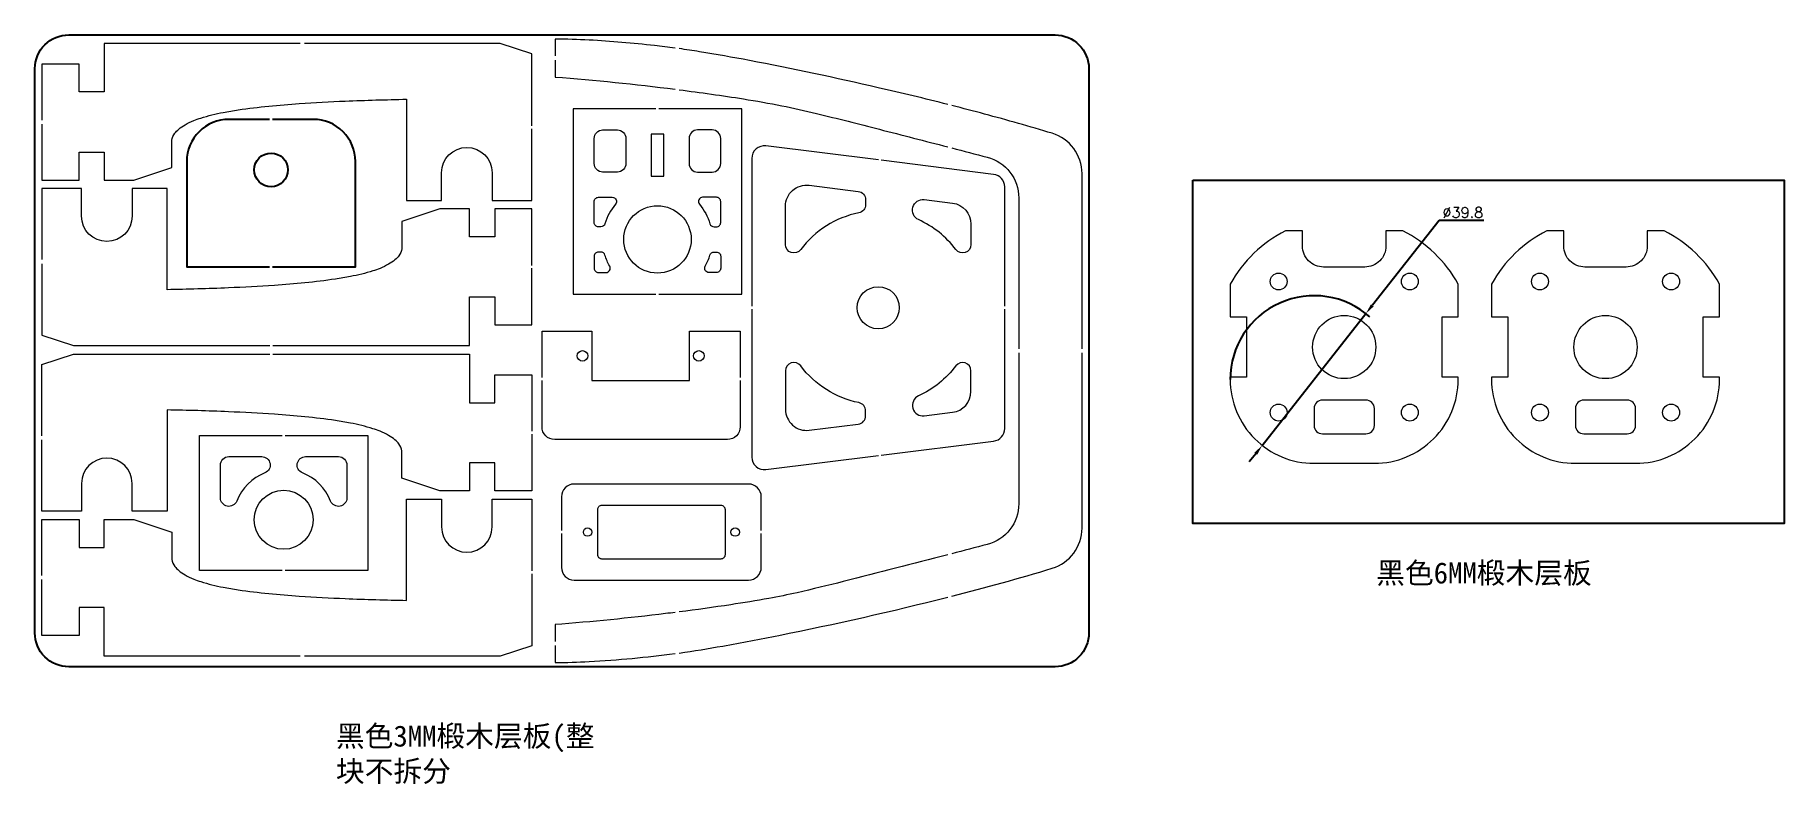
# Model space of a CAD drawing. Header units: millimetres. Extents: x 1869 to 2284, y 1007 to 1185.
import ezdxf

# ---------------------------------------------------------------- set-up
doc = ezdxf.new("R2010")
doc.units = ezdxf.units.MM
doc.layers.add('4', color=7, linetype='Continuous', true_color=0xffffff)
doc.layers.add('6标注层', color=3, linetype='Continuous', lineweight=25)
doc.styles.get("Standard").update_dxf_attribs({"font": 'txt', "bigfont": 'gbcbig.shx'})
doc.dimstyles.new('ISO-25', dxfattribs={"dimtxt": 2.5, "dimasz": 2.5, "dimexe": 1.25, "dimexo": 0, "dimtad": 1, "dimtoh": 1, "dimdsep": 46, "dimtxsty": 'Standard', "dimcen": 2.5, "dimadec": 0, "dimazin": 0, "dimtfac": 1, "dimtmove": 0, "dimatfit": 3, "dimfxl": 1, "dimarcsym": 0})

# ---------------------------------------------------------------- blocks, each defined once
blk = doc.blocks.new('*D1')
at = {"layer": '6标注层', "color": 0, "lineweight": -2}
for p, q in [((2201.8, 1140.56), (2185.97, 1120.4)), ((2212.43, 1140.56), (2201.8, 1140.56)), ((2159.84, 1087.13), (2184.42, 1118.43)), ((2158.3, 1085.16), (2156.75, 1083.2))]:
    blk.add_line(p, q, dxfattribs=at)
blk.add_arc((2172.13, 1102.78), 19.9, 48.2594, 180, dxfattribs=at)
at = {"layer": '6标注层', "color": 0}
for points in [[(2185.64, 1120.66), (2186.29, 1120.14), (2184.42, 1118.43)], [(2157.97, 1085.42), (2158.63, 1084.91), (2159.84, 1087.13)]]:
    blk.add_solid(points, dxfattribs=at)
at = {"layer": 'Defpoints', "color": 0}
for p in [(2184.42, 1118.43), (2159.84, 1087.13)]:
    blk.add_point(p, dxfattribs=at)
at = {"layer": '6标注层', "color": 0, "insert": (2207.43, 1142.44), "char_height": 2.5, "attachment_point": 5}
blk.add_mtext('∅39.8', dxfattribs=at)

msp = doc.modelspace()

# ---------------------------------------------------------------- linework, layer by layer
at = {"color": 0, "linetype": 'Continuous', "lineweight": 18}
for points in [[(2020.533, 1181.479, 0.0060368), (2015.675, 1182.069, 0.0146899), (2000.173, 1183.367, 0.0127611), (1992.082, 1183.594), (1992.082, 1179.594)], [(1992.082, 1178.594), (1992.082, 1174.594, -0.0125217), (2020.533, 1171.703)], [(2085.218, 1168.084, 0.0058041), (2068.762, 1172.063, 0.0096434), (2038.166, 1178.52, 0.0066088), (2026.33, 1180.617, 0.0059859), (2021.533, 1181.342)], [(2021.533, 1171.575, -0.0067339), (2036.759, 1169.405, -0.0088079), (2045.902, 1167.779, -0.0096611), (2054.132, 1165.936, -0.0038869), (2069.018, 1162.191, -0.0008485), (2085.218, 1158.014, -0.0008485)], [(2117.082, 1110.089), (2117.082, 1151.668, 0.3300016), (2109.997, 1161.233, 0.0083861), (2093.952, 1165.807, 0.0027403), (2086.218, 1167.829)], [(2086.218, 1157.754, -0.0004388), (2094.589, 1155.571, -0.3417977), (2102.082, 1145.891), (2102.082, 1110.089)], [(2102.082, 1109.089), (2102.082, 1073.287, -0.3417977), (2094.589, 1063.607, -0.0004388), (2086.218, 1061.423)], [(2086.218, 1051.348, 0.0108773), (2109.997, 1057.944, 0.3300016), (2117.082, 1067.51), (2117.082, 1109.089)], [(2040.998, 1066.901), (2040.998, 1074.951, 0.4142136), (2037.997, 1077.951), (1996.597, 1077.95, 0.4142136), (1993.598, 1074.95), (1993.598, 1066.9)], [(1993.598, 1066.2), (1993.598, 1058.15, 0.4142136), (1996.598, 1055.15), (2037.998, 1055.151, 0.4142136), (2040.998, 1058.151), (2040.998, 1066.201)], [(2085.218, 1061.164, -0.0012967), (2060.457, 1054.803, -0.0066332), (2049.477, 1052.159, -0.0103226), (2042.819, 1050.81, -0.0074702), (2033.786, 1049.307, -0.0060689), (2021.533, 1047.597)], [(2021.533, 1037.836, 0.0000033), (2021.536, 1037.836, 0.0092134), (2031.859, 1039.5, 0.0055191), (2045.131, 1042.017, 0.0123084), (2085.218, 1051.094, 0.0123084)], [(2020.533, 1047.471, -0.0010957), (2018.316, 1047.198, -0.0110115), (1992.082, 1044.584), (1992.082, 1040.584)], [(1992.082, 1039.584), (1992.082, 1035.584, 0.0127611), (2000.173, 1035.811, 0.0189421), (2020.533, 1037.702)]]:
    msp.add_lwpolyline(points, format="xyb", dxfattribs=at)
for points in [[(2016.02, 1167.039), (1996.37, 1167.039), (1996.37, 1123.039), (2016.02, 1123.039)], [(2016.72, 1123.039), (2036.37, 1123.039), (2036.37, 1167.039), (2016.72, 1167.039)], [(1927.352, 1057.465), (1907.702, 1057.465), (1907.702, 1089.465), (1927.352, 1089.465)], [(1928.052, 1089.465), (1947.702, 1089.465), (1947.702, 1057.465), (1928.052, 1057.465)]]:
    msp.add_lwpolyline(points, dxfattribs=at)
for points in [[(1924.361, 1164.55), (1914.711, 1164.55, 0.4142136), (1904.711, 1154.55), (1904.711, 1129.55), (1924.361, 1129.55)], [(1925.061, 1129.55), (1944.711, 1129.55), (1944.711, 1154.55, 0.4142136), (1934.711, 1164.55), (1925.061, 1164.55)]]:
    msp.add_lwpolyline(points, format="xyb")
for points in [[(2008.87, 1154.039, -0.4142136), (2006.87, 1152.039), (2003.37, 1152.039, -0.4142136), (2001.37, 1154.039), (2001.37, 1160.039, -0.4142136), (2003.37, 1162.039), (2006.87, 1162.039, -0.4142136), (2008.87, 1160.039)], [(2023.87, 1154.039, 0.4142136), (2025.87, 1152.039), (2029.37, 1152.039, 0.4142136), (2031.37, 1154.039), (2031.37, 1160.039, 0.4142136), (2029.37, 1162.039), (2025.87, 1162.039, 0.4142136), (2023.87, 1160.039)], [(2003.912, 1139.753, -0.3316777), (2002.953, 1139.039), (2002.37, 1139.039, -0.4142136), (2001.37, 1140.039), (2001.37, 1145.039, -0.4142136), (2002.37, 1146.039), (2005.646, 1146.039, -0.6370995), (2006.412, 1144.396, 0.1024743)], [(2028.828, 1139.753, 0.3316777), (2029.786, 1139.039), (2030.37, 1139.039, 0.4142136), (2031.37, 1140.039), (2031.37, 1145.039, 0.4142136), (2030.37, 1146.039), (2027.093, 1146.039, 0.6370995), (2026.327, 1144.396, -0.1024743)], [(2003.912, 1132.325, 0.3316777), (2002.953, 1133.039), (2002.37, 1133.039, 0.4142136), (2001.37, 1132.039), (2001.37, 1129.178, 0.4142136), (2002.37, 1128.178), (2004.166, 1128.178, 0.5735516), (2005.038, 1129.668, -0.0556664)], [(2028.828, 1132.325, -0.3316777), (2029.786, 1133.039), (2030.37, 1133.039, -0.4142136), (2031.37, 1132.039), (2031.37, 1129.178, -0.4142136), (2030.37, 1128.178), (2028.573, 1128.178, -0.5735516), (2027.701, 1129.668, 0.0556664)], [(1916.559, 1073.919, -0.8259001), (1912.702, 1074.661), (1912.702, 1082.465, -0.4142136), (1914.702, 1084.465), (1922.505, 1084.465, -0.8259001), (1923.248, 1080.608, 0.2053907)], [(1932.155, 1080.608, -0.8259001), (1932.898, 1084.465), (1940.702, 1084.465, -0.4142136), (1942.702, 1082.465), (1942.702, 1074.661, -0.8259001), (1938.844, 1073.919, 0.2053907)], [(2003.203, 1060.15, -0.4142136), (2002.203, 1061.15), (2002.203, 1071.95, -0.4142136), (2003.203, 1072.95), (2031.393, 1072.951, -0.4142136), (2032.393, 1071.951), (2032.393, 1061.151, -0.4142136), (2031.393, 1060.151)]]:
    msp.add_lwpolyline(points, format="xyb", close=True, dxfattribs=at)
msp.add_lwpolyline([(2017.87, 1151.039), (2017.87, 1161.039), (2014.87, 1161.039), (2014.87, 1151.039)], close=True, dxfattribs=at)
at = {"lineweight": 18}
for points in [[(2046.744, 1134.817), (2046.744, 1143.941, -0.4511461), (2052.365, 1148.902), (2063.992, 1147.448, -0.378221), (2065.744, 1145.463), (2065.744, 1144.312, -0.356394), (2064.144, 1142.353, 0.1835034), (2050.344, 1133.617, -0.7207592)], [(2078.309, 1140.734, -0.858287), (2079.659, 1145.488), (2086.365, 1144.65, -0.378221), (2090.744, 1139.688), (2090.744, 1134.817, -0.7207592), (2087.144, 1133.617, 0.1252525)], [(2046.744, 1104.817), (2046.744, 1095.694, 0.4511461), (2052.365, 1090.732), (2063.992, 1092.187, 0.378221), (2065.744, 1094.171), (2065.744, 1095.322, 0.356394), (2064.144, 1097.282, -0.1835034), (2050.344, 1106.017, 0.7207592)], [(2078.309, 1098.9, 0.858287), (2079.659, 1094.146), (2086.365, 1094.985, 0.378221), (2090.744, 1099.946), (2090.744, 1104.817, 0.7207592), (2087.144, 1106.017, -0.1252525)]]:
    msp.add_lwpolyline(points, format="xyb", close=True, dxfattribs=at)
at = {"linetype": 'Continuous', "lineweight": 18}
msp.add_lwpolyline([(1988.989, 1103.236), (1988.989, 1114.236), (2000.789, 1114.236), (2000.789, 1102.536), (2023.989, 1102.536), (2023.989, 1114.236), (2035.989, 1114.236), (2035.989, 1103.236)], dxfattribs=at)
msp.add_lwpolyline([(2035.989, 1102.536), (2035.989, 1091.536, -0.4142136), (2032.989, 1088.536), (1991.989, 1088.536, -0.4142136), (1988.989, 1091.536), (1988.989, 1102.536)], format="xyb", dxfattribs=at)
msp.add_circle((1924.711, 1152.55), 4)
at = {"color": 0, "linetype": 'Continuous', "lineweight": 18}
for centre, radius in [((2016.37, 1136.039), 8), ((1927.702, 1069.465), 7), ((1999.798, 1066.55), 1), ((2034.798, 1066.551), 1)]:
    msp.add_circle(centre, radius, dxfattribs=at)
at = {"lineweight": 18}
msp.add_circle((2068.744, 1119.817), 5, dxfattribs=at)
at = {"linetype": 'Continuous', "lineweight": 18}
for centre in [(1998.589, 1108.386), (2026.189, 1108.386)]:
    msp.add_circle(centre, 1.25, dxfattribs=at)
at = {"layer": '4', "color": 0, "linetype": 'Continuous', "lineweight": 18}
for p, q in [((2172.132, 1095.881), (2172.132, 1091.881)), ((2184.432, 1097.881), (2174.132, 1097.881)), ((2186.432, 1091.881), (2186.432, 1095.881)), ((2234.121, 1095.881), (2234.121, 1091.881)), ((2246.421, 1097.881), (2236.121, 1097.881)), ((2248.421, 1091.881), (2248.421, 1095.881)), ((2174.132, 1089.881), (2184.432, 1089.881)), ((2236.121, 1089.881), (2246.421, 1089.881))]:
    msp.add_line(p, q, dxfattribs=at)
for points in [[(1931.605, 1182.594), (1885.155, 1182.594), (1885.155, 1171.044), (1879.155, 1171.044), (1879.155, 1177.644), (1870.355, 1177.644), (1870.355, 1164.394)], [(1986.555, 1163.035), (1986.555, 1180.094), (1979.055, 1182.594), (1932.605, 1182.594)], [(1870.355, 1130.235), (1870.355, 1113.326), (1877.855, 1110.826), (1924.455, 1110.826)], [(1925.155, 1110.826), (1971.755, 1110.826), (1971.755, 1122.376), (1977.755, 1122.376), (1977.755, 1115.776), (1986.555, 1115.776), (1986.555, 1129.176)], [(1870.355, 1089.417), (1870.355, 1106.326), (1877.855, 1108.826), (1924.455, 1108.826)], [(1925.155, 1108.826), (1971.755, 1108.826), (1971.755, 1097.276), (1977.755, 1097.276), (1977.755, 1103.876), (1986.555, 1103.876), (1986.555, 1090.476)], [(1931.605, 1037.058), (1885.155, 1037.058), (1885.155, 1048.608), (1879.155, 1048.608), (1879.155, 1042.008), (1870.355, 1042.008), (1870.355, 1055.258)], [(1986.555, 1056.617), (1986.555, 1039.558), (1979.055, 1037.058), (1932.605, 1037.058)]]:
    msp.add_lwpolyline(points, dxfattribs=at)
for points in [[(1870.355, 1163.394), (1870.355, 1150.144), (1879.155, 1150.144), (1879.155, 1156.744), (1885.155, 1156.744), (1885.155, 1150.144), (1892.155, 1150.144), (1901.19, 1153.155), (1901.19, 1159.576, -0.1224078), (1901.877, 1161.24, -0.0622299), (1902.809, 1162.233, -0.0465485), (1904.308, 1163.258, -0.0327046), (1906.355, 1164.245, -0.0195152), (1908.065, 1164.864, -0.0278993), (1913.353, 1166.198, -0.0111115), (1916.94, 1166.805, -0.0126974), (1924.162, 1167.686, -0.0068152), (1931.412, 1168.289, -0.0073415), (1942.309, 1168.888, -0.0059469), (1956.855, 1169.32), (1956.855, 1145.276), (1965.155, 1145.276), (1965.155, 1151.876, -1), (1977.155, 1151.876), (1977.155, 1145.276), (1986.555, 1145.276), (1986.555, 1162.335)], [(2068.769, 1154.913), (2042.116, 1158.246, 0.4511461), (2038.744, 1155.27), (2038.744, 1120.167)], [(2098.744, 1120.167), (2098.744, 1148.516, 0.378221), (2096.116, 1151.492), (2069.464, 1154.826)], [(1986.555, 1129.876), (1986.555, 1143.276), (1977.755, 1143.276), (1977.755, 1136.676), (1971.755, 1136.676), (1971.755, 1143.276), (1964.755, 1143.276), (1955.719, 1140.264), (1955.719, 1133.844, -0.1224078), (1955.032, 1132.179, -0.0622299), (1954.1, 1131.187, -0.0465485), (1952.601, 1130.162, -0.0327046), (1950.554, 1129.174, -0.0195152), (1948.844, 1128.555, -0.0278993), (1943.556, 1127.221, -0.0111115), (1939.969, 1126.615, -0.0126974), (1932.748, 1125.733, -0.0068152), (1925.497, 1125.131, -0.0073415), (1914.6, 1124.531, -0.0059469), (1900.055, 1124.099), (1900.055, 1148.144), (1891.755, 1148.144), (1891.755, 1141.544, -1), (1879.755, 1141.544), (1879.755, 1148.144), (1870.355, 1148.144), (1870.355, 1131.235)], [(2038.744, 1119.467), (2038.744, 1084.365, 0.4511461), (2042.116, 1081.388), (2068.769, 1084.722)], [(2069.464, 1084.809), (2096.116, 1088.142, 0.378221), (2098.744, 1091.119), (2098.744, 1119.467)], [(1986.555, 1089.776), (1986.555, 1076.376), (1977.755, 1076.376), (1977.755, 1082.976), (1971.755, 1082.976), (1971.755, 1076.376), (1964.755, 1076.376), (1955.719, 1079.388), (1955.719, 1085.808, 0.1224078), (1955.032, 1087.473, 0.0622299), (1954.1, 1088.465, 0.0465485), (1952.601, 1089.49, 0.0327046), (1950.554, 1090.478, 0.0195152), (1948.844, 1091.097, 0.0278993), (1943.556, 1092.431, 0.0111115), (1939.969, 1093.037, 0.0126974), (1932.748, 1093.919, 0.0068152), (1925.497, 1094.521, 0.0073415), (1914.6, 1095.12, 0.0059469), (1900.055, 1095.553), (1900.055, 1071.508), (1891.755, 1071.508), (1891.755, 1078.108, 1), (1879.755, 1078.108), (1879.755, 1071.508), (1870.355, 1071.508), (1870.355, 1088.417)], [(1870.355, 1056.258), (1870.355, 1069.508), (1879.155, 1069.508), (1879.155, 1062.908), (1885.155, 1062.908), (1885.155, 1069.508), (1892.155, 1069.508), (1901.19, 1066.496), (1901.19, 1060.076, 0.1224078), (1901.877, 1058.411, 0.0622299), (1902.809, 1057.419, 0.0465485), (1904.308, 1056.394, 0.0327046), (1906.355, 1055.406, 0.0195152), (1908.065, 1054.787, 0.0278993), (1913.353, 1053.453, 0.0111115), (1916.94, 1052.847, 0.0126974), (1924.162, 1051.965, 0.0068152), (1931.412, 1051.363, 0.0073415), (1942.309, 1050.764, 0.0059469), (1956.855, 1050.331), (1956.855, 1074.376), (1965.155, 1074.376), (1965.155, 1067.776, 1), (1977.155, 1067.776), (1977.155, 1074.376), (1986.555, 1074.376), (1986.555, 1057.317)]]:
    msp.add_lwpolyline(points, format="xyb", dxfattribs=at)
for points in [[(2189.182, 1137.981), (2189.182, 1134.481, -0.4142136), (2184.182, 1129.481), (2174.382, 1129.481, -0.4142136), (2169.382, 1134.481), (2169.382, 1137.981, -0.011368), (2169.384, 1138.081), (2165.532, 1138.081, 0.0026389), (2165.392, 1138.08, 0.1508887), (2152.248, 1125.443, 0.0124422), (2152.232, 1124.781), (2152.232, 1117.631), (2156.082, 1117.631), (2156.082, 1103.331), (2152.232, 1103.331), (2152.232, 1102.781, 0.4142136), (2172.132, 1082.881), (2186.432, 1082.881, 0.4142136), (2206.332, 1102.781), (2206.332, 1103.331), (2202.482, 1103.331), (2202.482, 1117.631), (2206.332, 1117.631), (2206.332, 1124.781, 0.0124422), (2206.316, 1125.443, 0.1508887), (2193.172, 1138.08, 0.0026389), (2193.032, 1138.081), (2189.18, 1138.081, -0.011368)], [(2251.171, 1137.981), (2251.171, 1134.481, -0.4142136), (2246.171, 1129.481), (2236.371, 1129.481, -0.4142136), (2231.371, 1134.481), (2231.371, 1137.981, -0.011368), (2231.373, 1138.081), (2227.521, 1138.081, 0.0026389), (2227.38, 1138.08, 0.1508887), (2214.237, 1125.443, 0.0124422), (2214.221, 1124.781), (2214.221, 1117.631), (2218.071, 1117.631), (2218.071, 1103.331), (2214.221, 1103.331), (2214.221, 1102.781, 0.4142136), (2234.121, 1082.881), (2248.421, 1082.881, 0.4142136), (2268.321, 1102.781), (2268.321, 1103.331), (2264.471, 1103.331), (2264.471, 1117.631), (2268.321, 1117.631), (2268.321, 1124.781, 0.0124422), (2268.304, 1125.443, 0.1508887), (2255.161, 1138.08, 0.0026389), (2255.021, 1138.081), (2251.168, 1138.081, -0.011368)]]:
    msp.add_lwpolyline(points, format="xyb", close=True, dxfattribs=at)
for centre, radius in [((2163.726, 1126.037), 2), ((2194.838, 1126.037), 2), ((2225.714, 1126.037), 2), ((2256.827, 1126.037), 2), ((2179.282, 1110.481), 7.5), ((2241.271, 1110.481), 7.5), ((2163.726, 1094.925), 2), ((2194.838, 1094.925), 2), ((2225.714, 1094.925), 2), ((2256.827, 1094.925), 2)]:
    msp.add_circle(centre, radius, dxfattribs=at)
for centre, start, end in [((2174.132, 1095.881), 90, 180), ((2184.432, 1095.881), 0, 90), ((2236.121, 1095.881), 90, 180), ((2246.421, 1095.881), 0, 90), ((2174.132, 1091.881), 180, 270), ((2184.432, 1091.881), 270, 0), ((2236.121, 1091.881), 180, 270), ((2246.421, 1091.881), 270, 0)]:
    msp.add_arc(centre, 2, start, end, dxfattribs=at)
at = {"layer": '6标注层'}
msp.add_lwpolyline([(1868.705, 1042.589), (1868.705, 1176.589, -0.4142136), (1876.705, 1184.589), (2110.705, 1184.589, -0.4142136), (2118.705, 1176.589), (2118.705, 1042.589, -0.4142136), (2110.705, 1034.589), (1876.705, 1034.589, -0.4142136)], format="xyb", close=True, dxfattribs=at)
msp.add_lwpolyline([(2143.391, 1150.118), (2283.616, 1150.118), (2283.616, 1068.618), (2143.391, 1068.618)], close=True, dxfattribs=at)

# ---------------------------------------------------------------- texts
at = {"layer": '6标注层', "char_height": 5, "width": 61.20658, "attachment_point": 1}
for s, insert in [('{\\fSimSun|b0|i0|c134|p2;黑色6MM椴木层板}', (2186.875, 1059.351)), ('{\\fSimSun|b0|i0|c134|p2;黑色3MM椴木层板(整块不拆分}', (1940.095, 1020.625))]:
    msp.add_mtext(s, dxfattribs=dict(at, insert=insert))

# ---------------------------------------------------------------- dimensions: what is measured, and where the dimension line sits
at = {"layer": '6标注层'}
dim = msp.add_diameter_dim_2p(p1=(2159.842, 1087.13), p2=(2184.422, 1118.432), dimstyle='ISO-25', dxfattribs=at)
dim.commit()
dim.dimension.update_dxf_attribs({"geometry": '*D1', "text_midpoint": (2207.426, 1140.563), "dimtype": 163})

doc.saveas('drawing.dxf')
